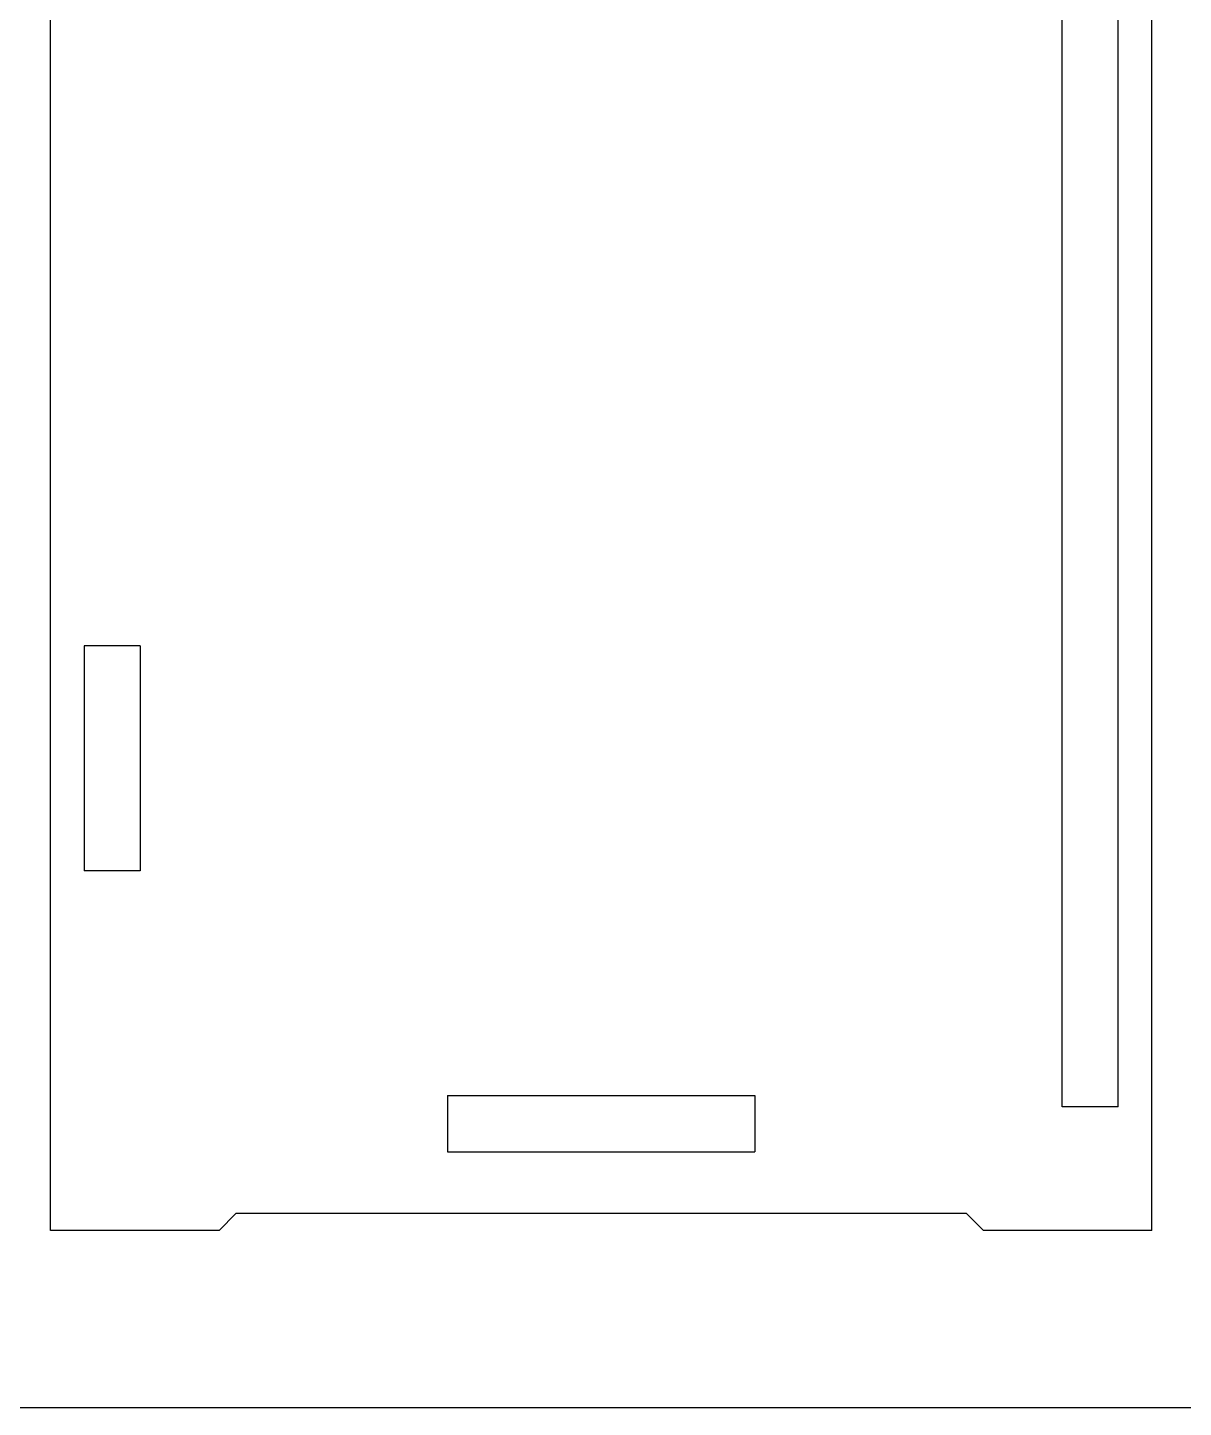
# Model space of a CAD drawing. Extents: x -250 to 250, y -180 to 180.
# Drawn here: x -150.4 to -47.6, y -180 to -57.2 of the extents above; entities that cross this region are included whole.
import ezdxf

# ---------------------------------------------------------------- set-up
doc = ezdxf.new("R2010")
doc.units = 0
doc.layers.get('0').update_dxf_attribs({"linetype": 'CONTINUOUS'})

msp = doc.modelspace()

# ---------------------------------------------------------------- linework, layer by layer
for p, q in [((-148.42, -164.25), (-148.42, 164.75)), ((-58.42, -153.25), (-58.42, 164.75)), ((-53.42, -153.25), (-53.42, 164.75)), ((-50.42, -164.25), (-50.42, 164.75)), ((-140.42, -112.25), (-145.42, -112.25)), ((-145.42, -112.25), (-145.42, -132.25)), ((-140.42, -112.25), (-140.42, -132.25)), ((-140.42, -132.25), (-145.42, -132.25)), ((-113.09, -152.25), (-113.09, -157.25)), ((-113.09, -152.25), (-85.76, -152.25)), ((-85.76, -152.25), (-85.76, -157.25)), ((-53.42, -153.25), (-58.42, -153.25)), ((-113.09, -157.25), (-85.76, -157.25)), ((-131.92, -162.75), (-133.42, -164.25)), ((-66.92, -162.75), (-131.92, -162.75)), ((-66.92, -162.75), (-65.42, -164.25)), ((-133.42, -164.25), (-148.42, -164.25)), ((-50.42, -164.25), (-65.42, -164.25)), ((-250, -180), (250, -180))]:
    msp.add_line(p, q)

doc.saveas('drawing.dxf')
